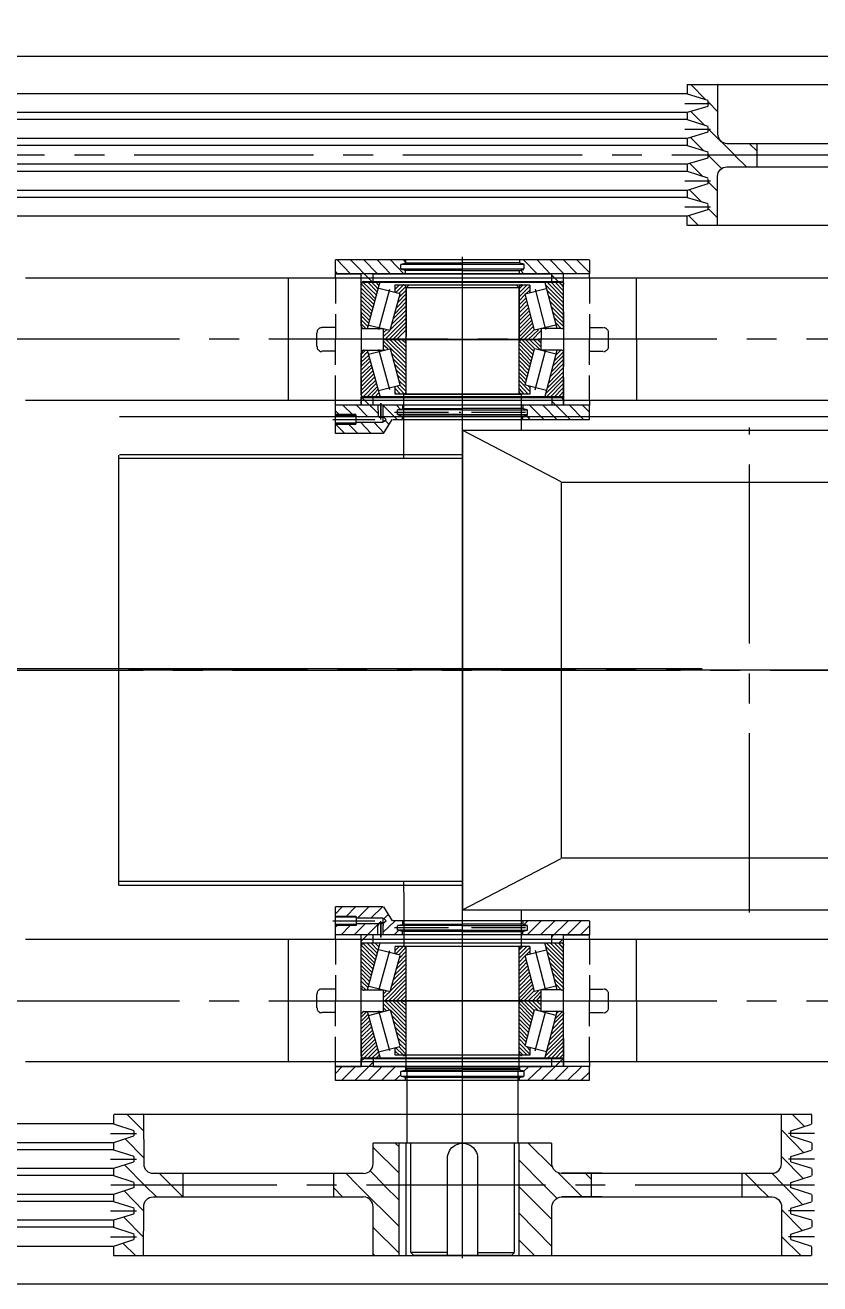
# Model space of a CAD drawing. Header units: millimetres. Extents: x 163705 to 1616509, y 81827 to 302547.
# Drawn here: x 468073 to 468918, y 149607 to 150946 of the extents above; entities that cross this region are included whole.
import ezdxf

# ---------------------------------------------------------------- set-up
doc = ezdxf.new("R2010")
doc.units = ezdxf.units.MM
doc.header["$LTSCALE"] = 10
doc.linetypes.add('CENTER2', pattern=[28.575, 19.05, -3.175, 3.175, -3.175])
for name, color, linetype, lineweight in [('1-中心线', 1, 'CENTER2', 0), ('1-标注', 3, 'Continuous', 0), ('1-设备轮廓', 2, 'Continuous', 18)]:
    doc.layers.add(name, color=color, linetype=linetype, lineweight=lineweight)
doc.styles.get("Standard").update_dxf_attribs({"font": 'arial.ttf'})
doc.dimstyles.new('AM_GB50$0', dxfattribs={"dimscale": 50, "dimtxt": 3.5, "dimasz": 3.5, "dimexe": 1, "dimexo": 1, "dimgap": 1.5, "dimtad": 1, "dimdsep": 46, "dimtxsty": 'Standard', "dimcen": 0, "dimclrd": 256, "dimclre": 256, "dimclrt": 2, "dimadec": 0, "dimazin": 2, "dimtp": 0.1, "dimtm": 0.1, "dimtfac": 0.71, "dimtdec": 3, "dimtmove": 0, "dimatfit": 3, "dimfxl": 0, "dimlwd": -1, "dimlwe": -1, "dimarcsym": 0})

# ---------------------------------------------------------------- blocks, each defined once
blk = doc.blocks.new('*D935')
at = {"layer": '1-标注', "linetype": 'ByBlock', "transparency": 16777216}
for p, q in [((467280.3, 150303.4), (467280.3, 153309.2)), ((471036.9, 153009.6), (471036.9, 153309.2)), ((467455.3, 153259.2), (470861.9, 153259.2))]:
    blk.add_line(p, q, dxfattribs=at)
at = {"layer": '1-标注', "transparency": 16777216}
for points in [[(467455.3, 153288.4), (467455.3, 153230), (467280.3, 153259.2)], [(470861.9, 153288.4), (470861.9, 153230), (471036.9, 153259.2)]]:
    blk.add_solid(points, dxfattribs=at)
at = {"layer": 'Defpoints', "color": 0, "transparency": 16777216}
for p in [(471036.9, 153259.2), (471036.9, 152959.6), (467280.3, 150253.4)]:
    blk.add_point(p, dxfattribs=at)
at = {"layer": '1-标注', "color": 2, "transparency": 16777216, "insert": (469158.6, 153423.6), "char_height": 175, "attachment_point": 5}
blk.add_mtext('3756.64', dxfattribs=at)
blk = doc.blocks.new('*D936')
at = {"layer": '1-标注', "linetype": 'ByBlock', "transparency": 16777216}
for p, q in [((468800.9, 152959.6), (466183.7, 152959.6)), ((466233.7, 152784.6), (466233.7, 150436.1)), ((468793.1, 150261.1), (466183.7, 150261.1))]:
    blk.add_line(p, q, dxfattribs=at)
at = {"layer": '1-标注', "transparency": 16777216}
for points in [[(466204.6, 152784.6), (466262.9, 152784.6), (466233.7, 152959.6)], [(466204.6, 150436.1), (466262.9, 150436.1), (466233.7, 150261.1)]]:
    blk.add_solid(points, dxfattribs=at)
at = {"layer": 'Defpoints', "color": 0, "transparency": 16777216}
for p in [(468850.9, 152959.6), (466233.7, 150261.1), (468843.1, 150261.1)]:
    blk.add_point(p, dxfattribs=at)
at = {"layer": '1-标注', "color": 2, "transparency": 16777216, "insert": (466069.3, 151610.4), "char_height": 175, "attachment_point": 5, "rotation": 90}
blk.add_mtext('2698.53', dxfattribs=at)
blk = doc.blocks.new('2PG64对辊机-俯视图')
blk.add_line((1413.4, 1278.3), (1413.4, 213.5))
for points in [[(3190.5, 1128), (3190.5, 1305.6), (992.6, 1305.6)], [(1042.2, 1275.6), (1042.2, 1266.2)], [(1784.6, 1266.2), (1784.6, 1275.6), (1042.6, 1275.6)], [(1053.9, 1275.6), (1073.9, 1255.6)], [(1336.9, 1275.6), (1353, 1259.5)], [(1353.2, 1275.6), (1353.2, 1156.1)], [(1358.3, 1272.5), (1358.3, 1156.1)], [(1361.4, 1275.6), (1358.6, 1272.7)], [(1397.4, 1272.5), (1358.7, 1272.5)], [(1361.8, 1275.6), (1465.3, 1275.6), (1468.1, 1272.7)], [(1429.8, 1272.5), (1468.4, 1272.5), (1468.4, 1156.1)], [(1473.5, 1275.6), (1473.5, 1156.1)], [(1480.9, 1275.6), (1480.9, 1156.1)], [(1480.9, 1273.2), (1508.3, 1245.8)], [(1506.6, 1275.6), (1508.3, 1273.9)], [(1761.1, 1275.6), (1774.1, 1262.6)], [(1042.2, 1265.8), (1064, 1258.8)], [(1064.4, 1258.4), (1064.4, 1253.3)], [(1318.5, 1265.8), (1353, 1231)], [(1762.7, 1258.4), (1762.7, 1253.3)], [(1763.1, 1258.8), (1784.6, 1265.8), (2801, 1265.8)], [(1042, 1238.3), (1042, 1245.3)], [(1064.4, 1252.9), (1042.5, 1245.9)], [(1052.3, 1249), (1073.9, 1227.1)], [(1752.6, 1256.1), (1773.7, 1234.9)], [(1762.7, 1252.9), (1784.2, 1245.9)], [(1784.4, 1238.3), (1784.4, 1245.3)], [(1784.6, 1245.5), (2801, 1245.5)], [(1042.2, 1238.1), (1064, 1231.5)], [(1318.5, 1237.3), (1353, 1202.9)], [(1480.9, 1244.7), (1524.7, 1200.9)], [(1763.1, 1231.5), (1784.6, 1238.1), (2801, 1238.1)], [(1064.4, 1225.2), (1042.5, 1218.6)], [(1051.9, 1221.3), (1071.9, 1200.9)], [(1064.4, 1231.1), (1064.4, 1225.6)], [(1752.6, 1228), (1773, 1207.2)], [(1762.7, 1231.1), (1762.7, 1225.6)], [(1762.7, 1225.2), (1784.2, 1218.6)], [(1784.6, 1218.2), (2801, 1218.2)], [(1042, 1211), (1042, 1218)], [(1042.2, 1210.8), (1064, 1203.7)], [(1088.2, 1213.1), (1100.4, 1200.9)], [(1116.3, 1213.1), (1116.3, 1188.5)], [(1276.4, 1213.1), (1276.4, 1188.5)], [(1286.1, 1213.1), (1298.3, 1200.9)], [(1313.4, 1214.3), (1326.8, 1200.9)], [(1480.9, 1216.6), (1496.6, 1200.9)], [(1541, 1213.1), (1550.1, 1203.6)], [(1550.4, 1213.1), (1550.4, 1188.5)], [(1710.4, 1213.1), (1710.4, 1188.5)], [(1710.8, 1213.1), (1723, 1200.9)], [(1738.9, 1213.1), (1751.1, 1200.9)], [(1763.1, 1203.7), (1784.6, 1210.8), (2801, 1210.8)], [(1784.4, 1211), (1784.4, 1218)], [(1064.4, 1197.9), (1042.5, 1190.9)], [(1051.1, 1193.6), (1073.9, 1170.5)], [(1064.4, 1203.4), (1064.4, 1198.3)], [(1072.2, 1200.6), (1084.4, 1188.4)], [(1100.7, 1200.6), (1112.9, 1188.4)], [(1276.4, 1194.8), (1282.7, 1188.4)], [(1298.6, 1200.6), (1311.6, 1187.6)], [(1327.1, 1200.6), (1353, 1174.4)], [(1496.9, 1200.6), (1511.4, 1185.7)], [(1525, 1200.6), (1537.2, 1188.4)], [(1723.3, 1200.6), (1735.5, 1188.4)], [(1751.4, 1200.6), (1772.6, 1179.4)], [(1762.7, 1203.4), (1762.7, 1198.3)], [(1762.7, 1197.9), (1784.2, 1190.9)], [(1042, 1183.3), (1042, 1190.3)], [(1042.2, 1183.1), (1064, 1176.4)], [(1317.7, 1181.5), (1343.6, 1156)], [(1480.9, 1188.1), (1508.3, 1160.7)], [(1763.1, 1176.4), (1784.6, 1183.1), (2801, 1183.1)], [(1784.4, 1183.3), (1784.4, 1190.3)], [(1784.6, 1190.5), (2801, 1190.5)], [(1064.4, 1170.2), (1042.5, 1163.5)], [(1050.8, 1165.9), (1073.9, 1142.4)], [(1064.4, 1176), (1064.4, 1170.6)], [(1752.6, 1171.4), (1771.8, 1151.7)], [(1762.7, 1176), (1762.7, 1170.6)], [(1762.7, 1170.2), (1784.2, 1163.5)], [(1042, 1155.9), (1042, 1163)], [(1042.2, 1155.7), (1064, 1148.7)], [(1508.6, 1155.7), (1318.9, 1155.7)], [(1471.9, 1155.7), (1354.4, 1155.7), (1354.4, 1076.9)], [(1472.3, 1155.7), (1472.3, 1076.9)], [(1480.9, 1160), (1484.9, 1156)], [(1763.1, 1148.7), (1784.6, 1155.7), (2801, 1155.7)], [(1784.4, 1155.9), (1784.4, 1163)], [(1784.6, 1163.2), (2801, 1163.2)], [(1064.4, 1142.9), (1042.5, 1135.8)], [(1050, 1138.2), (1062.2, 1126)], [(1064.4, 1148.3), (1064.4, 1143.3)], [(1752.6, 1142.9), (1769.5, 1126)], [(1762.7, 1148.3), (1762.7, 1143.3)], [(1762.7, 1142.9), (1784.2, 1135.8)], [(1042.2, 1135.5), (1042.2, 1126.1)], [(1042.2, 1125.7), (1784.2, 1125.7)], [(1784.6, 1126.1), (1784.6, 1135.5), (2801, 1135.5)], [(1278.3, 1089.4), (1278.3, 1075)], [(1287.7, 1089.4), (1278.6, 1080.7)], [(1278.7, 1089.4), (1548.4, 1089.4), (1548.4, 1075)], [(1301.7, 1089.4), (1286.8, 1074.8)], [(1315.8, 1089.4), (1301.2, 1074.8)], [(1329.8, 1089.4), (1306.3, 1065.9)], [(1344.3, 1089.4), (1329.3, 1074.8)], [(1347.8, 1084.7), (1347.8, 1080)], [(1413, 1086.3), (1352.9, 1086.3), (1348.2, 1085.1)], [(1478.5, 1084.7), (1413.4, 1084.7), (1348.2, 1084.7)], [(1352.9, 1089.4), (1352.9, 1086.7)], [(1413.8, 1086.3), (1473.9, 1086.3), (1478.6, 1085.1)], [(1473.9, 1089.4), (1473.9, 1086.7)], [(1478.9, 1084.7), (1478.9, 1080)], [(1485.6, 1089.4), (1479.2, 1083.4)], [(1499.6, 1089.4), (1485.1, 1074.8)], [(1513.7, 1089.4), (1499.1, 1074.8)], [(1528.1, 1089.4), (1508.9, 1070.2)], [(1542.2, 1089.4), (1527.6, 1074.8)], [(1278.3, 1069.9), (1278.3, 1074.6), (1548, 1074.6), (1521.1, 1074.6), (1521.1, 1066)], [(1278.3, 1074.6), (1305.6, 1074.6)], [(1306, 1074.6), (1306, 1066)], [(1306, 1044.9), (1306, 1074.2)], [(1318.5, 1074.6), (1318.5, 1066)], [(1508.6, 1066), (1508.6, 1074.6), (1318.9, 1074.6)], [(1348.2, 1079.6), (1343.4, 1074.8)], [(1347.8, 1079.6), (1352.5, 1078.4)], [(1478.5, 1079.6), (1413.4, 1079.6), (1348.2, 1079.6)], [(1352.9, 1075), (1352.9, 1078.1), (1413, 1078.1)], [(1353.2, 1076.5), (1353.2, 946.9)], [(1353.6, 1076.5), (1473.5, 1076.5), (1473.5, 946.9)], [(1473.9, 1075), (1473.9, 1078.1), (1413.8, 1078.1)], [(1473.9, 1078.1), (1473.9, 1078.1)], [(1478.9, 1079.6), (1474.2, 1078.4)], [(1521.1, 1044.9), (1521.1, 1074.2)], [(1548.4, 1082), (1541.7, 1074.8)], [(1548.4, 1074.6), (1548.4, 1069.9)], [(73, 236.5), (73, 1069.5), (1878.2, 1069.5)], [(1228.4, 1005.1), (1228.4, 1069.5), (1598, 1069.5)], [(1278.3, 1069.5), (1278.3, 1043)], [(1308.2, 1066.2), (1307.8, 1066.2), (1307.4, 1066.2), (1307, 1065.8), (1306.6, 1065.8), (1306.6, 1065.4), (1306.2, 1065.4), (1306.2, 1065), (1305.8, 1064.6), (1305.8, 1064.2), (1305.8, 1063.8)], [(1306, 1065.6), (1520.7, 1065.6)], [(1306, 1063.6), (1306, 1019.1)], [(1323.6, 1066), (1306.3, 1048.7)], [(1319.3, 1066), (1306.3, 1053)], [(1315, 1066), (1306.3, 1057.3)], [(1310.7, 1066), (1306.3, 1061.6)], [(1325.5, 1063.6), (1306.3, 1044.8)], [(1324, 1058.2), (1306.3, 1040.5)], [(1518.4, 1066), (1308.8, 1066)], [(1325.9, 1066), (1312.8, 1016.1)], [(1324, 1059), (1346.6, 1053.1)], [(1336.1, 1057.8), (1324.9, 1015.3)], [(1341.5, 1062.5), (1341.5, 1054.7)], [(1341.5, 1061.7), (1353, 1049.9)], [(1341.9, 1062.5), (1485.2, 1062.5), (1485.2, 1054.7)], [(1344.7, 1062.5), (1353, 1054.2)], [(1349, 1062.5), (1353, 1058.4)], [(1353.1, 1059.9), (1353.1, 1060.3), (1353.1, 1060.7), (1353.1, 1061.1), (1352.7, 1061.1), (1352.7, 1061.5), (1352.3, 1061.9), (1351.9, 1062.3), (1351.5, 1062.7), (1351.1, 1062.7), (1350.7, 1062.7), (1350.3, 1062.7)], [(1353.2, 1059.7), (1353.2, 1007.8)], [(1476.4, 1062.7), (1476, 1062.7), (1475.6, 1062.7), (1475.2, 1062.7), (1474.8, 1062.3), (1474.4, 1062.3), (1474.1, 1061.9), (1474.1, 1061.5), (1473.7, 1061.1), (1473.3, 1060.7), (1473.3, 1060.3), (1473.3, 1059.9)], [(1473.5, 1059.7), (1473.5, 1007.8)], [(1473.9, 1060.9), (1481, 1053.4)], [(1476.2, 1062.5), (1484.5, 1054.6)], [(1502.7, 1059), (1480.1, 1053.1)], [(1480.5, 1062.5), (1484.9, 1058.1)], [(1484.8, 1062.5), (1484.9, 1062.3)], [(1490.6, 1057.8), (1502.3, 1015.3)], [(1500.8, 1066), (1514.4, 1016.1)], [(1501.6, 1066), (1501.5, 1065.9)], [(1505.9, 1066), (1502.2, 1062.3)], [(1510.2, 1066), (1503, 1059.2)], [(1514.5, 1066), (1504.2, 1055.7)], [(1518.7, 1066), (1505, 1052.2)], [(1521.1, 1064), (1505.8, 1049.1)], [(1521.1, 1060.1), (1506.5, 1045.6)], [(1520.9, 1063.8), (1520.9, 1064.2), (1520.9, 1064.6), (1520.5, 1064.6), (1520.5, 1065), (1520.1, 1065.4), (1519.7, 1065.8), (1519.3, 1066.2), (1518.9, 1066.2), (1518.6, 1066.2), (1518.2, 1066.2)], [(1521.1, 1068.3), (1518.3, 1065.9)], [(1521.1, 1063.6), (1521.1, 1019.1)], [(1548.4, 1069.5), (1548.4, 1043)], [(1598.4, 1069.5), (1598.4, 1005.1)], [(1322.4, 1052.3), (1306.3, 1036.2)], [(1320.9, 1046.5), (1306.3, 1031.9)], [(1347, 1052.7), (1337, 1014.2)], [(1341.5, 1057.4), (1345.6, 1053.4)], [(1345.1, 1045.3), (1353, 1037.4)], [(1345.8, 1048.8), (1353, 1041.7)], [(1347, 1051.9), (1353, 1045.6)], [(1473.5, 1057), (1480.2, 1050.3)], [(1473.5, 1052.7), (1481.8, 1044.4)], [(1473.5, 1048.4), (1483.3, 1038.5)], [(1473.5, 1044.1), (1484.9, 1032.7)], [(1479.7, 1052.7), (1490.2, 1014.2)], [(1521.1, 1055.8), (1507.7, 1042.4)], [(1521.1, 1051.5), (1508.5, 1038.9)], [(1521.1, 1047.2), (1509.3, 1035.8)], [(1278.3, 1031.6), (1278.3, 1005.1)], [(1306, 1033.6), (1306, 1004.7), (1306, 975.4)], [(1319.3, 1040.6), (1306.3, 1027.6)], [(1317.7, 1034.8), (1306.3, 1023.3)], [(1341.5, 1032), (1353, 1020.2)], [(1342.3, 1035.1), (1353, 1024.5)], [(1343.1, 1038.7), (1353, 1028.8)], [(1344.3, 1042.2), (1353, 1033.1)], [(1473.5, 1039.8), (1486.5, 1026.8)], [(1473.5, 1035.9), (1488, 1021)], [(1473.5, 1031.6), (1489.6, 1015.1)], [(1521.1, 1043), (1510.4, 1032.3)], [(1521.1, 1038.7), (1511.2, 1028.8)], [(1521.1, 1034.4), (1512, 1025.7)], [(1521.1, 1033.6), (1521.1, 1004.7), (1521.1, 975.4)], [(1548.4, 1031.6), (1548.4, 1005.1)], [(1263.3, 1017.4), (1262.5, 1017.4), (1261.7, 1017), (1261.3, 1017), (1260.6, 1016.6), (1260.2, 1016.2), (1259.8, 1015.8), (1259.4, 1015.4), (1259, 1014.6), (1258.6, 1014.3), (1258.2, 1013.5), (1258.2, 1013.1), (1258.2, 1012.3)], [(1305.8, 1018.9), (1305.8, 1018.6), (1305.8, 1018.2), (1305.8, 1017.8), (1306.2, 1017.4), (1306.6, 1017), (1306.6, 1016.6), (1307, 1016.6), (1307.4, 1016.6), (1307.4, 1016.2), (1307.8, 1016.2), (1308.2, 1016.2)], [(1316.2, 1028.9), (1306.3, 1019)], [(1314.6, 1023.4), (1307.9, 1016.7)], [(1313.1, 1017.6), (1311.8, 1016.3)], [(1313.8, 1020.3), (1336.5, 1014.4)], [(1338, 1018.7), (1351.4, 1005)], [(1338.8, 1021.9), (1353, 1007.7)], [(1339.6, 1025.4), (1353, 1011.6)], [(1340.4, 1028.5), (1353, 1015.9)], [(1473.5, 1027.3), (1495.8, 1005)], [(1473.5, 1023), (1491.5, 1005)], [(1473.5, 1018.7), (1487.3, 1005)], [(1513.3, 1020.3), (1490.6, 1014.4)], [(1521.1, 1030.1), (1513.2, 1022.2)], [(1521.1, 1026.2), (1513.9, 1019)], [(1521.1, 1021.9), (1515.5, 1016.3)], [(1518.2, 1016.2), (1518.6, 1016.2), (1518.9, 1016.2), (1519.3, 1016.6), (1519.7, 1016.6), (1520.1, 1017), (1520.1, 1017.4), (1520.5, 1017.4), (1520.5, 1017.8), (1520.9, 1018.2), (1520.9, 1018.6), (1520.9, 1018.9)], [(1568.1, 1012.3), (1568.1, 1013.1), (1568.1, 1013.5), (1568.1, 1014.3), (1567.7, 1014.6), (1567.3, 1015.4), (1567, 1015.8), (1566.2, 1016.2), (1565.8, 1016.6), (1565.4, 1017), (1564.6, 1017), (1563.8, 1017.4), (1563.4, 1017.4)], [(1228.4, 1004.7), (1228.4, 939.9)], [(1258.4, 1012.1), (1258.4, 997.3)], [(1278.3, 1017.2), (1263.9, 1017.2)], [(1278.3, 977.4), (1278.3, 1004.3)], [(1308.4, 1016), (1329.4, 1016)], [(1329.8, 1016), (1329.8, 1005.1)], [(1329.8, 1014.1), (1338.9, 1005)], [(1329.8, 1009.8), (1334.6, 1005)], [(1329.8, 1004.7), (1496.9, 1004.7), (1329.8, 1004.7), (1329.8, 993.4)], [(1339.2, 1004.7), (1330.1, 995.2)], [(1334.9, 1004.7), (1330.1, 999.5)], [(1332.6, 1015.2), (1343.2, 1005)], [(1343.5, 1004.7), (1332.8, 994)], [(1336.9, 1015.2), (1347.5, 1005)], [(1347.8, 1004.7), (1337.1, 994)], [(1351.7, 1004.3), (1338.3, 990.9)], [(1353.1, 1001.8), (1353.1, 1002.2), (1353.1, 1002.6), (1353.1, 1002.9), (1352.7, 1003.3), (1352.7, 1003.7), (1352.3, 1003.7), (1351.9, 1004.1), (1351.9, 1004.5), (1351.5, 1004.5), (1351.1, 1004.5), (1350.7, 1004.9), (1350.3, 1004.9), (1350.7, 1004.9), (1351.1, 1004.9), (1351.5, 1004.9), (1351.9, 1005.3), (1352.3, 1005.7), (1352.7, 1006.1), (1353.1, 1006.5), (1353.1, 1006.8), (1353.1, 1007.2), (1353.1, 1007.6)], [(1473.3, 1007.6), (1473.3, 1007.2), (1473.3, 1006.8), (1473.7, 1006.5), (1473.7, 1006.1), (1474.1, 1006.1), (1474.1, 1005.7), (1474.4, 1005.3), (1474.8, 1005.3), (1475.2, 1004.9), (1475.6, 1004.9), (1476, 1004.9), (1476.4, 1004.9), (1476, 1004.9), (1475.6, 1004.5), (1475.2, 1004.5), (1474.8, 1004.5), (1474.4, 1004.1), (1474.1, 1003.7), (1473.7, 1003.3), (1473.7, 1002.9), (1473.3, 1002.6), (1473.3, 1002.2), (1473.3, 1001.8)], [(1473.5, 1014.5), (1483.3, 1005)], [(1473.5, 1010.2), (1479, 1005)], [(1496.1, 1004.7), (1473.7, 981.9)], [(1491.8, 1004.7), (1473.7, 986.2)], [(1487.5, 1004.7), (1473.7, 990.5)], [(1478.2, 1004.7), (1479.3, 1004.7), (1473.8, 999.1)], [(1483.6, 1004.7), (1473.8, 994.8)], [(1490.6, 1014.5), (1497, 1008.1)], [(1494.2, 1015.2), (1497, 1012.4)], [(1497.3, 1016), (1497.3, 1005.1)], [(1497.3, 1004.7), (1497.3, 993.4)], [(1518.4, 1016), (1497.7, 1016)], [(1548.4, 1017.2), (1563.2, 1017.2)], [(1548.4, 977.4), (1548.4, 1004.3)], [(1568.3, 1012.1), (1568.3, 997.3)], [(1598.4, 1004.7), (1598.4, 939.9)], [(1258.2, 997.1), (1258.2, 996.7), (1258.2, 995.9), (1258.6, 995.5), (1259, 994.7), (1259.4, 994.4), (1259.8, 993.6), (1260.2, 993.2), (1260.6, 992.8), (1261.3, 992.8), (1261.7, 992.4), (1262.5, 992.4), (1263.3, 992.4)], [(1278.3, 992.2), (1263.9, 992.2)], [(1308.2, 993.2), (1307.8, 993.2), (1307.4, 993.2), (1307, 992.8), (1306.6, 992.8), (1306.6, 992.4), (1306.2, 992.4), (1306.2, 992), (1305.8, 991.6), (1305.8, 991.2), (1305.8, 990.8)], [(1306, 991), (1315.5, 981.6)], [(1306, 990.6), (1306, 945.8)], [(1308.4, 993), (1329.4, 993)], [(1308.4, 993), (1313.9, 987.4)], [(1312.7, 993), (1325.8, 943.1)], [(1312.7, 993), (1312.8, 992.9)], [(1314.2, 989.1), (1336.9, 994.9), (1346.9, 956.4)], [(1324.8, 993.8), (1336, 951.3)], [(1353.2, 1002), (1339.1, 987.4)], [(1353.2, 997.7), (1339.9, 984.3)], [(1353.2, 993.4), (1340.6, 980.8)], [(1353.2, 1001.6), (1353.2, 950.1)], [(1473.5, 1001.6), (1473.5, 950.1)], [(1489.9, 994.2), (1473.8, 978)], [(1512.9, 989.1), (1490.3, 994.9), (1479.8, 956.4)], [(1502.4, 993.8), (1490.8, 951.3)], [(1497.3, 1001.2), (1490.9, 995.2)], [(1497.3, 997.3), (1494.4, 994)], [(1518.4, 993), (1497.7, 993)], [(1514.5, 993), (1500.9, 943.1)], [(1513.7, 991), (1520.8, 984.3)], [(1516.4, 993), (1520.8, 988.6)], [(1520.9, 990.8), (1520.9, 991.2), (1520.5, 991.6), (1520.5, 992), (1520.1, 992.4), (1519.7, 992.8), (1519.3, 993.2), (1518.9, 993.2), (1518.6, 993.2), (1518.2, 993.2)], [(1521.1, 990.6), (1521.1, 945.8)], [(1548.4, 992.2), (1563.2, 992.2)], [(1563.4, 992.4), (1563.8, 992.4), (1564.6, 992.4), (1565.4, 992.8), (1565.8, 992.8), (1566.2, 993.2), (1567, 993.6), (1567.3, 994.4), (1567.7, 994.7), (1568.1, 995.5), (1568.1, 995.9), (1568.1, 996.7), (1568.1, 997.1)], [(1306, 986.7), (1317.1, 975.7)], [(1306, 982.8), (1318.6, 969.8)], [(1306, 978.5), (1320.2, 964.4)], [(1353.2, 989.1), (1341.8, 977.3)], [(1353.2, 984.8), (1342.6, 974.1)], [(1353.2, 980.5), (1343.4, 970.6)], [(1488.3, 988.3), (1473.8, 973.7)], [(1486.7, 982.4), (1473.8, 969.5)], [(1510.2, 977.8), (1520.8, 967.5)], [(1510.9, 981.3), (1520.8, 971.4)], [(1512.1, 984.4), (1520.8, 975.7)], [(1512.9, 987.9), (1520.8, 980)], [(1278.3, 939.5), (1278.3, 966.1)], [(1306, 974.3), (1321.8, 958.5)], [(1306, 970), (1323.3, 952.7)], [(1306, 965.7), (1324.9, 946.8)], [(1306, 964.1), (1306, 934.8)], [(1353.2, 976.2), (1344.5, 967.5)], [(1353.2, 972.3), (1345.3, 964)], [(1353.2, 968), (1346.1, 960.9)], [(1482.1, 965.3), (1473.7, 956.6)], [(1485.2, 976.6), (1473.8, 965.2)], [(1483.6, 970.7), (1473.8, 960.9)], [(1506.6, 964.5), (1520.8, 950.3)], [(1507.4, 967.6), (1520.8, 954.6)], [(1508.6, 971.1), (1520.8, 958.9)], [(1509.4, 974.6), (1520.8, 963.2)], [(1521.1, 964.1), (1521.1, 934.8)], [(1548.4, 939.5), (1548.4, 966.1)], [(1306, 961.4), (1324.1, 943.3)], [(1306, 957.1), (1319.8, 943.3)], [(1306, 952.8), (1315.5, 943.3)], [(1347, 956.3), (1324.4, 950.4)], [(1341.5, 954.7), (1341.5, 946.9)], [(1353.2, 959.4), (1341.8, 948)], [(1345.8, 955.9), (1341.8, 951.9)], [(1353.2, 955.1), (1344.9, 946.8)], [(1353.2, 963.7), (1347.3, 957.3)], [(1353.2, 950.8), (1349.2, 946.8)], [(1480.5, 959.4), (1473.7, 952.3)], [(1481.3, 955.9), (1474.1, 948.4)], [(1484.8, 955.1), (1476.5, 946.8)], [(1479.7, 956.3), (1502.4, 950.4)], [(1485.2, 951.2), (1480.8, 946.8)], [(1485.2, 954.7), (1485.2, 946.9)], [(1503.1, 951.2), (1510.7, 943.3)], [(1503.9, 954.3), (1515, 943.3)], [(1504.7, 957.9), (1519.3, 943.3)], [(1505.9, 961), (1520.8, 946)], [(73, 939.5), (1878.2, 939.5)], [(1228.4, 939.5), (1598, 939.5)], [(1278.3, 939.5), (1278.3, 934.8)], [(1305.8, 945.6), (1305.8, 945.2), (1305.8, 944.8), (1306.2, 944.4), (1306.6, 944), (1306.6, 943.6), (1307, 943.6), (1307.4, 943.6), (1307.4, 943.2), (1307.8, 943.2), (1308.2, 943.2)], [(1306, 948.9), (1311.2, 943.3)], [(1306, 943.4), (1306, 934.8)], [(1311.1, 943.4), (1306.3, 938.6)], [(1306.4, 943.4), (1521.1, 943.4), (1521.1, 934.8)], [(1518.4, 943), (1308.8, 943)], [(1318.5, 943.4), (1318.5, 934.8)], [(1485.2, 946.5), (1341.9, 946.5)], [(1350.3, 946.7), (1350.7, 946.7), (1351.1, 946.7), (1351.5, 947.1), (1351.9, 947.1), (1351.9, 947.5), (1352.3, 947.5), (1352.7, 947.9), (1352.7, 948.3), (1353.1, 948.7), (1353.1, 949.1), (1353.1, 949.5), (1353.1, 949.9)], [(1350.9, 946.5), (1350.9, 908.3)], [(1475.8, 889.6), (1475.8, 946.5), (1351.3, 946.5)], [(1473.3, 949.9), (1473.3, 949.5), (1473.3, 949.1), (1473.7, 948.7), (1473.7, 948.3), (1474.1, 947.9), (1474.1, 947.5), (1474.4, 947.5), (1474.8, 947.1), (1475.2, 947.1), (1475.6, 946.7), (1476, 946.7), (1476.4, 946.7)], [(1485.2, 946.9), (1485.1, 946.8)], [(1500.4, 921.6), (1500.4, 937.2), (1500.4, 920)], [(1501.2, 944.2), (1502.4, 943.3)], [(1502, 947.7), (1506.4, 943.3)], [(1521.1, 941.1), (1503.8, 923.8)], [(1508.6, 943.4), (1508.6, 934.8)], [(1509.4, 943.4), (1508.9, 942.9)], [(1518.2, 943.2), (1518.6, 943.2), (1518.9, 943.2), (1519.3, 943.6), (1519.7, 943.6), (1520.1, 944), (1520.1, 944.4), (1520.5, 944.4), (1520.5, 944.8), (1520.9, 945.2), (1520.9, 945.6)], [(1548.4, 939.5), (1548.4, 934.8)], [(1278.3, 920), (1278.3, 934.4), (1548, 934.4)], [(1288.1, 934.4), (1278.6, 925)], [(1306, 934.4), (1278.7, 934.4)], [(1302.1, 934.4), (1287.6, 919.9)], [(1318.5, 936.8), (1301.6, 919.9)], [(1330.6, 934.4), (1315.7, 919.9)], [(1318.5, 934.4), (1508.2, 934.4)], [(1344.7, 934.4), (1330.1, 919.9)], [(1413, 929.4), (1344.3, 929.4), (1344.3, 925.1)], [(1413, 924.7), (1344.3, 924.7), (1349, 923.5)], [(1413, 930.9), (1349.3, 930.9), (1344.6, 929.7)], [(1346.6, 927), (1404, 927)], [(1349.3, 934.4), (1349.3, 931.3)], [(1413.8, 930.9), (1477.4, 930.9), (1482.1, 929.7)], [(1413.8, 929.4), (1482.5, 929.4), (1482.5, 925.1)], [(1413.8, 924.7), (1482.5, 924.7), (1477.7, 923.5)], [(1428.2, 927), (1485.6, 927)], [(1477.4, 934.4), (1477.4, 931.3)], [(1486, 934.4), (1481.6, 930)], [(1497.7, 931.7), (1485.5, 919.9)], [(1497.5, 924.5), (1497.5, 923.7), (1497.9, 922.9), (1498.3, 922.5), (1498.6, 921.8), (1499.4, 921.8), (1500.2, 921.4), (1501, 921.8), (1501.8, 921.8), (1502.6, 922.5), (1502.9, 922.9), (1503.3, 923.7), (1503.3, 924.5)], [(1497.7, 934.4), (1497.7, 924.7)], [(1503.5, 934.4), (1503.5, 924.7)], [(1528.5, 934.4), (1516.7, 922.6)], [(1521.5, 934.4), (1548.4, 934.4), (1548.4, 920)], [(1526.6, 914.9), (1526.6, 924.7), (1548, 924.7)], [(1542.6, 934.4), (1533.1, 925)], [(1548.4, 926.2), (1547.1, 925)], [(1278.3, 919.6), (1487.5, 919.6)], [(1347.8, 923.5), (1344.2, 919.9)], [(1349.3, 920), (1349.3, 923.1), (1413, 923.1)], [(1477.4, 920), (1477.4, 923.1), (1413.8, 923.1)], [(1487.9, 919.6), (1497.1, 904.6)], [(1496.9, 917.3), (1492.5, 912.9)], [(1494.6, 919.6), (1497.4, 916.8)], [(1494.8, 919.9), (1497.7, 922.3), (1497.7, 916.9)], [(1526.6, 922.3), (1498.1, 922.3)], [(1526.6, 916.5), (1498.1, 916.5)], [(1510.6, 916.5), (1498.7, 904.7)], [(1551.5, 919.6), (1506.6, 919.6)], [(1524.6, 916.5), (1513.2, 904.7)], [(1526.6, 923.5), (1548, 923.5)], [(1526.6, 915.7), (1548, 915.7)], [(1548.4, 914.5), (1526.9, 914.5)], [(1536.7, 914.5), (1527.2, 904.7)], [(1548.4, 912.2), (1541.3, 904.7)], [(1548.4, 919.6), (1548.4, 904.8)], [(803.1, 908.1), (1412.8, 908.1)], [(1413.4, 907.9), (1308.7, 853.2)], [(1413.2, 908.1), (1413.2, 398.3)], [(1548.4, 904.4), (1497.7, 904.4)], [(1475.8, 889.2), (1475.8, 878.2)], [(1413.4, 882.1), (1778.3, 882.1)], [(1413.4, 877.8), (1778.3, 877.8)], [(1778.7, 882.1), (1778.7, 424.3)], [(908.1, 853.1), (1307.8, 853.1)], [(1308.2, 853.1), (1308.2, 453.4)], [(1308.2, 453), (908.5, 453)], [(1308.4, 452.8), (1413, 398.1)], [(1413.4, 427.8), (1778.3, 427.8)], [(1413.4, 423.9), (1778.3, 423.9)], [(1475.8, 427.8), (1475.8, 409.1)], [(1475.8, 408.7), (1475.8, 359.9)], [(1413.2, 397.9), (803.5, 397.9)], [(1350.9, 397.7), (1350.9, 359.9)], [(1497.3, 401.3), (1488.1, 386.6)], [(1491.4, 391.9), (1495.4, 387.9)], [(1494.8, 386.7), (1497.7, 389.2), (1497.7, 383.7)], [(1496.9, 400.9), (1507.9, 389.4)], [(1497.7, 401.3), (1548.4, 401.3), (1548.4, 386.8)], [(1526.6, 389.2), (1498.1, 389.2)], [(1510.6, 401.3), (1522, 389.4)], [(1524.6, 401.3), (1534.5, 391.8)], [(1526.6, 391.5), (1526.6, 381.7)], [(1526.6, 390.3), (1548, 390.3)], [(1548.4, 391.5), (1526.9, 391.5)], [(1538.7, 401.3), (1548.1, 391.8)], [(437.9, 383.7), (1778.3, 383.7)], [(1487.5, 386.4), (1278.3, 386.4), (1278.3, 371.6)], [(1278.3, 378.6), (1285.4, 371.5)], [(1284.9, 386.4), (1299.5, 371.5)], [(1299, 386.4), (1318.2, 367.2)], [(1313.1, 386.4), (1327.6, 371.5)], [(1327.1, 386.4), (1342, 371.5)], [(1341.5, 386.4), (1345.6, 382)], [(1413, 381.3), (1344.3, 381.3), (1344.3, 376.7)], [(1413, 376.3), (1344.3, 376.3), (1349, 375.1)], [(1413, 382.9), (1349.3, 382.9), (1344.6, 381.7)], [(1346.6, 379), (1404, 379)], [(1349.3, 386.4), (1349.3, 383.3)], [(1413.8, 382.9), (1477.4, 382.9), (1482.1, 381.7)], [(1413.8, 381.3), (1482.5, 381.3), (1482.5, 376.7)], [(1413.8, 376.3), (1482.5, 376.3), (1477.7, 375.1)], [(1415.3, 379), (1416.9, 379)], [(1428.2, 379), (1485.6, 379)], [(1477.4, 386.4), (1477.4, 383.3)], [(1479.7, 375.5), (1483.4, 371.5)], [(1482.8, 386.4), (1497.4, 371.9)], [(1494.6, 386.4), (1497.4, 383.6)], [(1526.6, 383.3), (1498.1, 383.3)], [(1500.4, 386.4), (1500.4, 369.2), (1500.4, 384.5)], [(1503.5, 379.8), (1520.8, 362.9)], [(1551.5, 386.4), (1506.6, 386.4)], [(1514.5, 383.3), (1525.9, 371.5)], [(1526.6, 382.5), (1548, 382.5)], [(1526.6, 381.3), (1548, 381.3)], [(1530.5, 381.3), (1540.3, 371.5)], [(1544.5, 381.3), (1548.1, 377.7)], [(1548.4, 386.4), (1548.4, 371.6)], [(73, 366.1), (1878.2, 366.1)], [(1228.4, 301.7), (1228.4, 366.1), (1598, 366.1)], [(1278.3, 366.5), (1278.3, 371.2), (1548, 371.2)], [(1278.3, 366.1), (1278.3, 339.6)], [(1278.7, 371.2), (1306, 371.2), (1306, 362.6)], [(1308.2, 363.2), (1307.8, 362.8), (1307.4, 362.8), (1307, 362.8), (1306.6, 362.4), (1306.2, 362), (1306.2, 361.6), (1305.8, 361.6), (1305.8, 361.2), (1305.8, 360.9), (1305.8, 360.5)], [(1306, 341.9), (1306, 370.8)], [(1306, 365.3), (1308.5, 362.5)], [(1324.8, 363), (1306.3, 344.2)], [(1320.5, 363), (1306.3, 348.4)], [(1316.2, 363), (1306.3, 352.7)], [(1311.9, 363), (1306.3, 357)], [(1307.6, 362.6), (1306.3, 361.3)], [(1521.1, 362.2), (1306.4, 362.2)], [(1518.4, 363), (1308.8, 363)], [(1325.9, 363), (1312.8, 312.7)], [(1318.5, 362.6), (1318.5, 371.2), (1508.2, 371.2)], [(1349.3, 371.6), (1349.3, 374.7), (1413, 374.7)], [(1477.4, 371.6), (1477.4, 374.7), (1413.8, 374.7)], [(1500.8, 363), (1514.4, 312.8)], [(1503.1, 363), (1501.5, 361.3)], [(1507, 363), (1502.6, 358.2)], [(1511.3, 363), (1503.4, 354.7)], [(1515.6, 363), (1504.2, 351.6)], [(1519.5, 362.6), (1505.4, 348.1)], [(1508.6, 371.2), (1508.6, 362.6)], [(1520.9, 360.5), (1520.9, 360.9), (1520.9, 361.2), (1520.5, 361.6), (1520.1, 362), (1520.1, 362.4), (1519.7, 362.4), (1519.7, 362.8), (1519.3, 362.8), (1518.9, 362.8), (1518.6, 362.8), (1518.2, 363.2)], [(1521.1, 371.2), (1521.1, 362.6)], [(1521.1, 341.9), (1521.1, 370.8)], [(1521.5, 371.2), (1548.4, 371.2), (1548.4, 366.5)], [(1548.4, 366.1), (1548.4, 339.6)], [(1598.4, 366.1), (1598.4, 301.7)], [(1306, 360.3), (1306, 315.8)], [(1324.8, 358.7), (1306.3, 340.3)], [(1323.2, 352.9), (1306.3, 336)], [(1324, 355.6), (1346.6, 350.1)], [(1336.1, 354.8), (1324.9, 312)], [(1347, 349.7), (1337, 311.2)], [(1341.5, 359.5), (1341.5, 351.3)], [(1341.5, 357.2), (1353, 345.3)], [(1341.5, 352.9), (1343.6, 350.8)], [(1341.9, 359.5), (1485.2, 359.5), (1485.2, 351.3)], [(1343.5, 359.5), (1353, 349.6)], [(1347.8, 359.5), (1353, 353.9)], [(1353.1, 356.6), (1353.1, 357), (1353.1, 357.3), (1353.1, 357.7), (1352.7, 358.1), (1352.7, 358.5), (1352.3, 358.5), (1351.9, 358.9), (1351.9, 359.3), (1351.5, 359.3), (1351.1, 359.3), (1350.7, 359.3), (1350.3, 359.7)], [(1475.8, 359.5), (1351.3, 359.5)], [(1353.2, 359.5), (1353.2, 246.7), (1353.2, 298.2)], [(1353.2, 356.4), (1353.2, 304.8)], [(1476.4, 359.7), (1476, 359.3), (1475.6, 359.3), (1475.2, 359.3), (1474.8, 359.3), (1474.4, 358.9), (1474.1, 358.5), (1473.7, 358.1), (1473.7, 357.7), (1473.3, 357.3), (1473.3, 357), (1473.3, 356.6)], [(1473.5, 359.5), (1473.5, 246.7), (1473.5, 298.2)], [(1473.5, 356.8), (1480.2, 350)], [(1473.5, 356.4), (1473.5, 304.8)], [(1473.5, 352.5), (1481, 344.9)], [(1473.5, 348.2), (1482.6, 339.5)], [(1475.4, 359.1), (1483.3, 350.8)], [(1479.3, 359.5), (1484.9, 353.5)], [(1479.7, 349.7), (1490.2, 311.2)], [(1502.7, 355.6), (1480.1, 350.1)], [(1483.6, 359.5), (1484.9, 357.8)], [(1490.6, 354.8), (1502.3, 312)], [(1521.1, 359.5), (1506.1, 344.9)], [(1521.1, 355.6), (1506.9, 341.4)], [(1521.1, 351.3), (1507.7, 337.9)], [(1521.1, 360.3), (1521.1, 315.8)], [(1321.6, 347.4), (1306.3, 331.7)], [(1320.5, 341.5), (1306.3, 327.4)], [(1318.9, 335.7), (1306.3, 323.1)], [(1343.9, 337.6), (1353, 328.5)], [(1344.7, 341.1), (1353, 332.8)], [(1345.8, 344.3), (1353, 337.1)], [(1346.6, 347.8), (1353, 341)], [(1473.5, 343.9), (1484.1, 333.6)], [(1473.5, 339.6), (1485.7, 327.8)], [(1473.5, 335.3), (1487.2, 321.9)], [(1521.1, 347), (1508.9, 334.8)], [(1521.1, 342.7), (1509.7, 331.3)], [(1521.1, 338.4), (1510.4, 328.2)], [(1278.3, 328.3), (1278.3, 301.7)], [(1306, 272.1), (1306, 301.3), (1306, 330.6)], [(1317.3, 329.8), (1306.3, 318.8)], [(1315.8, 324), (1306.3, 314.9)], [(1340.4, 324.4), (1353, 311.4)], [(1341.2, 327.9), (1353, 315.7)], [(1341.9, 331), (1353, 320)], [(1343.1, 334.5), (1353, 324.2)], [(1473.5, 331.4), (1488.8, 316)], [(1473.5, 327.1), (1497, 303.6)], [(1473.5, 322.8), (1494.7, 301.6)], [(1521.1, 334.1), (1511.6, 324.6)], [(1521.1, 329.8), (1512.4, 321.1)], [(1521.1, 325.5), (1513.2, 318)], [(1521.1, 321.6), (1514.3, 314.5)], [(1521.1, 272.1), (1521.1, 301.3), (1521.1, 330.6)], [(1548.4, 328.3), (1548.4, 301.7)], [(1263.3, 314), (1262.5, 314), (1261.7, 314), (1261.3, 313.6), (1260.6, 313.2), (1260.2, 312.8), (1259.8, 312.5), (1259.4, 312.1), (1259, 311.7), (1258.6, 310.9), (1258.2, 310.1), (1258.2, 309.7), (1258.2, 308.9)], [(1258.4, 308.7), (1258.4, 294.3)], [(1278.3, 313.8), (1263.9, 313.8)], [(1305.8, 315.6), (1305.8, 315.2), (1305.8, 314.8), (1305.8, 314.4), (1306.2, 314.4), (1306.2, 314), (1306.6, 313.6), (1307, 313.2), (1307.4, 313.2), (1307.8, 312.8), (1308.2, 312.8)], [(1308.4, 312.6), (1329.4, 312.6)], [(1314.2, 318.1), (1309, 312.9)], [(1313.8, 316.9), (1336.5, 311.5)], [(1329.8, 312.6), (1329.8, 301.7)], [(1329.8, 309.5), (1337.8, 301.6)], [(1331, 312.3), (1342, 301.6)], [(1336.9, 311.1), (1346, 301.6)], [(1337.6, 314.2), (1350.2, 301.6)], [(1338.4, 317.7), (1353, 303.2)], [(1339.6, 320.8), (1353, 307.1)], [(1473.5, 318.5), (1490.4, 301.6)], [(1473.5, 314.2), (1486.1, 301.6)], [(1473.5, 309.9), (1481.8, 301.6)], [(1513.3, 316.9), (1490.6, 311.5)], [(1493, 311.5), (1497, 307.9)], [(1496.5, 312.6), (1497, 312.1)], [(1497.3, 312.6), (1497.3, 301.7)], [(1518.4, 312.6), (1497.7, 312.6)], [(1521.1, 317.3), (1516.7, 312.9)], [(1518.2, 312.8), (1518.6, 312.8), (1518.9, 313.2), (1519.3, 313.2), (1519.7, 313.2), (1519.7, 313.6), (1520.1, 313.6), (1520.1, 314), (1520.5, 314.4), (1520.9, 314.8), (1520.9, 315.2), (1520.9, 315.6)], [(1548.4, 313.8), (1563.2, 313.8)], [(1568.1, 308.9), (1568.1, 309.7), (1568.1, 310.1), (1568.1, 310.9), (1567.7, 311.7), (1567.3, 312.1), (1567, 312.5), (1566.2, 312.8), (1565.8, 313.2), (1565.4, 313.6), (1564.6, 314), (1563.8, 314), (1563.4, 314)], [(1568.3, 308.7), (1568.3, 294.3)], [(1228.4, 301.3), (1228.4, 236.5)], [(1278.3, 274.4), (1278.3, 300.9)], [(1329.8, 305.2), (1333.5, 301.6)], [(1329.8, 290), (1329.8, 301.3), (1496.9, 301.3), (1329.8, 301.3)], [(1339.2, 301.3), (1330.1, 292.2)], [(1343.5, 301.3), (1332.8, 291.1)], [(1347.8, 301.3), (1337.1, 291.1)], [(1351.7, 300.9), (1338.3, 287.6)], [(1353.2, 298.6), (1339.1, 284)], [(1353.1, 298.4), (1353.1, 298.8), (1353.1, 299.2), (1353.1, 299.6), (1352.7, 300), (1352.7, 300.4), (1352.3, 300.7), (1351.9, 300.7), (1351.9, 301.1), (1351.5, 301.1), (1351.1, 301.5), (1350.7, 301.5), (1350.3, 301.5), (1350.7, 301.5), (1351.1, 301.5), (1351.5, 301.5), (1351.9, 301.9), (1352.3, 302.3), (1352.7, 302.7), (1352.7, 303.1), (1353.1, 303.5), (1353.1, 303.9), (1353.1, 304.3), (1353.1, 304.7)], [(1473.3, 304.7), (1473.3, 304.3), (1473.3, 303.9), (1473.7, 303.5), (1473.7, 303.1), (1474.1, 302.7), (1474.1, 302.3), (1474.4, 301.9), (1474.8, 301.9), (1475.2, 301.5), (1475.6, 301.5), (1476, 301.5), (1476.4, 301.5), (1476, 301.5), (1475.6, 301.5), (1475.2, 301.1), (1474.8, 301.1), (1474.4, 300.7), (1474.1, 300.7), (1474.1, 300.4), (1473.7, 300), (1473.7, 299.6), (1473.3, 299.2), (1473.3, 298.8), (1473.3, 298.4)], [(1473.5, 305.6), (1477.5, 301.6)], [(1487.5, 301.3), (1473.7, 287.2)], [(1496.1, 301.3), (1473.8, 279)], [(1491.8, 301.3), (1473.8, 283.3)], [(1483.6, 301.3), (1473.8, 291.5)], [(1497.3, 298.2), (1490.9, 291.8)], [(1497.3, 301.3), (1497.3, 290)], [(1548.4, 274.4), (1548.4, 300.9)], [(1598.4, 301.3), (1598.4, 236.5)], [(1258.2, 294.1), (1258.2, 293.3), (1258.2, 292.6), (1258.6, 292.2), (1259, 291.4), (1259.4, 291), (1259.8, 290.6), (1260.2, 290.2), (1260.6, 289.8), (1261.3, 289.4), (1261.7, 289), (1262.5, 289), (1263.3, 289)], [(1278.3, 288.8), (1263.9, 288.8)], [(1308.2, 289.8), (1307.8, 289.8), (1307.4, 289.8), (1307, 289.8), (1306.6, 289.4), (1306.2, 289), (1306.2, 288.6), (1305.8, 288.3), (1305.8, 287.9), (1305.8, 287.5)], [(1306, 287.7), (1315.5, 278.2)], [(1306, 287.3), (1306, 242.8)], [(1306, 283.8), (1317.1, 272.7)], [(1308.4, 289.6), (1329.4, 289.6)], [(1308.4, 289.6), (1313.9, 284)], [(1312.7, 289.6), (1325.8, 239.8)], [(1312.7, 289.6), (1312.8, 289.5)], [(1314.2, 286.1), (1336.9, 291.6), (1346.9, 253)], [(1324.8, 290.8), (1336, 248)], [(1353.2, 294.3), (1339.9, 280.9)], [(1353.2, 290), (1340.6, 277.4)], [(1353.2, 285.7), (1341.8, 274.3)], [(1353.2, 281.4), (1342.6, 270.8)], [(1489.9, 290.8), (1473.8, 274.7)], [(1488.3, 284.9), (1473.8, 270.4)], [(1512.9, 286.1), (1490.3, 291.6), (1479.8, 253)], [(1502.4, 290.8), (1490.8, 248)], [(1497.3, 293.9), (1494.4, 291.1)], [(1518.4, 289.6), (1497.7, 289.6)], [(1514.5, 289.6), (1500.9, 239.8)], [(1512.1, 281.4), (1520.8, 272.7)], [(1512.9, 284.5), (1520.8, 276.6)], [(1513.7, 288.1), (1520.8, 280.9)], [(1516.4, 289.6), (1520.8, 285.2)], [(1520.9, 287.5), (1520.9, 287.9), (1520.9, 288.3), (1520.5, 288.3), (1520.5, 288.6), (1520.1, 289), (1520.1, 289.4), (1519.7, 289.4), (1519.7, 289.8), (1519.3, 289.8), (1518.9, 289.8), (1518.6, 289.8), (1518.2, 289.8)], [(1521.1, 287.3), (1521.1, 242.8)], [(1548.4, 288.8), (1563.2, 288.8)], [(1563.4, 289), (1563.8, 289), (1564.6, 289), (1565.4, 289.4), (1565.8, 289.8), (1566.2, 290.2), (1567, 290.6), (1567.3, 291), (1567.7, 291.4), (1568.1, 292.2), (1568.1, 292.6), (1568.1, 293.3), (1568.1, 294.1)], [(1306, 279.5), (1318.6, 266.9)], [(1306, 275.2), (1320.2, 261)], [(1306, 270.9), (1321.8, 255.2)], [(1353.2, 277.5), (1343.4, 267.7)], [(1353.2, 273.2), (1344.5, 264.1)], [(1353.2, 268.9), (1345.3, 260.6)], [(1485.2, 273.6), (1473.7, 261.8)], [(1483.6, 267.8), (1473.7, 257.5)], [(1486.7, 279.1), (1473.8, 266.1)], [(1508.6, 267.8), (1520.8, 255.6)], [(1509.4, 271.3), (1520.8, 259.8)], [(1510.2, 274.4), (1520.8, 264.1)], [(1510.9, 277.9), (1520.8, 268.4)], [(1278.3, 236.1), (1278.3, 263.1)], [(1306, 266.6), (1323.3, 249.3)], [(1306, 262.3), (1324.9, 243.5)], [(1306, 260.7), (1306, 231.9)], [(1306, 258), (1324.1, 239.9)], [(1353.2, 256.1), (1341.8, 244.6)], [(1353.2, 264.6), (1346.1, 257.5)], [(1353.2, 260.4), (1347.3, 254)], [(1482.1, 261.9), (1473.7, 253.2)], [(1480.5, 256.1), (1473.8, 249.3)], [(1504.7, 254.5), (1519.3, 240.3)], [(1505.9, 258), (1520.8, 242.7)], [(1506.6, 261.1), (1520.8, 247)], [(1507.4, 264.6), (1520.8, 251.3)], [(1521.1, 260.7), (1521.1, 231.9)], [(1548.4, 236.1), (1548.4, 263.1)], [(1305.8, 242.6), (1305.8, 242.2), (1305.8, 241.8), (1305.8, 241.4), (1306.2, 241), (1306.6, 240.6), (1307, 240.2), (1307.4, 240.2), (1307.8, 239.9), (1308.2, 239.9)], [(1306, 254.1), (1319.8, 239.9)], [(1306, 249.8), (1315.5, 239.9)], [(1306, 245.5), (1311.2, 239.9)], [(1347, 252.9), (1324.4, 247.1)], [(1341.5, 251.4), (1341.5, 243.6)], [(1345.8, 252.5), (1341.8, 248.9)], [(1485.2, 243.2), (1341.9, 243.2)], [(1353.2, 251.8), (1344.9, 243.5)], [(1353.2, 247.5), (1349.2, 243.5)], [(1350.3, 243.4), (1350.7, 243.4), (1351.1, 243.8), (1351.5, 243.8), (1351.9, 243.8), (1351.9, 244.2), (1352.3, 244.5), (1352.7, 244.5), (1352.7, 244.9), (1353.1, 245.3), (1353.1, 245.7), (1353.1, 246.1), (1353.1, 246.5)], [(1353.2, 246.3), (1356.1, 243.5)], [(1353.6, 246.3), (1473.5, 246.3), (1470.6, 243.5)], [(1470.4, 243.2), (1356.8, 243.2)], [(1473.3, 246.5), (1473.3, 246.1), (1473.3, 245.7), (1473.7, 245.3), (1473.7, 244.9), (1474.1, 244.5), (1474.4, 244.2), (1474.8, 243.8), (1475.2, 243.8), (1475.6, 243.8), (1476, 243.4), (1476.4, 243.4)], [(1481.3, 252.5), (1474.1, 245.4)], [(1484.8, 251.8), (1476.5, 243.5)], [(1479.7, 252.9), (1502.4, 247.1)], [(1485.2, 247.9), (1480.8, 243.5)], [(1485.2, 244), (1485, 243.4)], [(1485.2, 251.4), (1485.2, 243.6)], [(1501.2, 241.2), (1502.5, 239.9)], [(1502, 244.3), (1506.4, 239.9)], [(1503.1, 247.9), (1510.7, 239.9)], [(1503.9, 251), (1515, 239.9)], [(1518.2, 239.9), (1518.6, 239.9), (1518.9, 240.2), (1519.3, 240.2), (1519.7, 240.2), (1519.7, 240.6), (1520.1, 240.6), (1520.1, 241), (1520.5, 241), (1520.5, 241.4), (1520.9, 241.8), (1520.9, 242.2), (1520.9, 242.6)], [(73, 236.1), (1878.2, 236.1)], [(1228.4, 236.1), (1598, 236.1)], [(1278.3, 236.1), (1278.3, 231.9)], [(1278.3, 216.6), (1278.3, 231.5), (1548, 231.5), (1521.1, 231.5)], [(1278.3, 231.5), (1305.6, 231.5)], [(1278.3, 230.3), (1292.1, 216.5)], [(1291.6, 231.5), (1306.5, 216.5)], [(1305.6, 231.5), (1320.6, 216.5)], [(1520.7, 240.4), (1306, 240.4), (1306, 231.9)], [(1518.4, 239.7), (1308.8, 239.7)], [(1311.1, 240.4), (1318.2, 233.3)], [(1318.5, 240.4), (1318.5, 231.9)], [(1508.6, 231.5), (1318.9, 231.5)], [(1320.1, 231.5), (1334.6, 216.5)], [(1334.1, 231.5), (1349.1, 216.5)], [(1348.2, 231.5), (1351.8, 227.8)], [(1413, 227.9), (1352.9, 227.9), (1348.2, 226.8)], [(1352.9, 231.5), (1352.9, 228.3)], [(1413.8, 227.9), (1473.9, 227.9), (1478.6, 226.8)], [(1473.9, 231.5), (1473.9, 228.3)], [(1475.8, 231.5), (1490.4, 216.5)], [(1489.9, 231.5), (1504.4, 216.5)], [(1503.9, 231.5), (1518.9, 216.5)], [(1508.6, 240.4), (1508.6, 231.9)], [(1509, 240.4), (1532.9, 216.5)], [(1521.1, 240.4), (1521.1, 231.9)], [(1532.4, 231.5), (1547, 216.5)], [(1546.5, 231.5), (1548.2, 229.4)], [(1548.4, 236.1), (1548.4, 231.9)], [(1548.4, 231.5), (1548.4, 216.6)], [(1548.4, 216.2), (1278.7, 216.2)], [(1347.8, 226.4), (1347.8, 221.7)], [(1347.8, 221.3), (1352.5, 220.1)], [(1478.5, 226.4), (1413.4, 226.4), (1348.2, 226.4)], [(1478.5, 221.3), (1413.4, 221.3), (1348.2, 221.3)], [(1352.9, 216.6), (1352.9, 219.8), (1413, 219.8)], [(1473.9, 216.6), (1473.9, 219.8), (1413.8, 219.8)], [(1473.9, 219), (1476.3, 216.5)], [(1478.9, 221.3), (1474.2, 220.1)], [(1478.9, 226.4), (1478.9, 221.7)], [(432.1, 170.6), (432.1, 180.3), (1174.1, 180.3)], [(1162.4, 180.3), (1172.6, 170.1)], [(1174.5, 180.3), (1174.5, 170.6)], [(1142.5, 172.1), (1152, 162.3)], [(1152.2, 163.2), (1152.2, 157.7)], [(1152.6, 163.5), (1174.5, 170.2), (2026.6, 170.2)], [(1152.2, 157.3), (1174.1, 150.6)], [(1159.3, 155), (1172.3, 142.4)], [(1174.3, 150.5), (1174.3, 143.4)], [(1174.5, 150.3), (2026.6, 150.3)], [(1142.5, 143.6), (1152, 134.2)], [(1152.2, 135.4), (1152.2, 130.4)], [(1152.6, 135.8), (1174.5, 142.9), (2026.6, 142.9)], [(1152.2, 130), (1174.1, 122.9)], [(1158.1, 128), (1171.5, 114.6)], [(1174.3, 122.8), (1174.3, 115.7)], [(1174.5, 122.6), (2026.6, 122.6)], [(1100.3, 117.9), (1100.3, 93.3)], [(1111.6, 117.9), (1123.9, 105.7)], [(1138.2, 119.4), (1152, 105.7)], [(1152.2, 108.1), (1152.2, 102.7)], [(1152.6, 108.5), (1174.5, 115.1), (2026.6, 115.1)], [(1100.3, 101.1), (1108.2, 93.2)], [(1124.1, 105.4), (1152, 77.6)], [(1152.2, 102.3), (1174.1, 95.6)], [(1156.9, 100.7), (1170.7, 86.9)], [(1174.3, 95.4), (1174.3, 88.4)], [(1174.5, 95.2), (2026.6, 95.2)], [(1152.2, 80.4), (1152.2, 75.3)], [(1152.6, 80.8), (1174.5, 87.8), (2026.6, 87.8)], [(1152.2, 74.9), (1174.1, 67.9)], [(1155.7, 73.8), (1170.3, 59.2)], [(1174.3, 67.7), (1174.3, 60.7)], [(1174.5, 67.5), (2026.6, 67.5)], [(1142.5, 58.9), (1152, 49.1)], [(1152.6, 53.5), (1174.5, 60.1), (2026.6, 60.1)], [(1152.2, 53.1), (1152.2, 47.6)], [(1152.2, 47.2), (1174.1, 40.6)], [(1154.6, 46.4), (1170.7, 30.3)], [(1174.5, 30.4), (1174.5, 40.2), (2026.6, 40.2)], [(1174.5, 30.1), (432.5, 30.1)], [(1142.5, 30.4), (1142.6, 30.3)], [(2426.3, 0), (408.3, 0)]]:
    blk.add_lwpolyline(points)
for points in [[(1265.4, 1213.1), (1308, 1213.1), (1084.3, 1213.1, -0.384768), (1074.2, 1223.7), (1074.2, 1275.6)], [(1318.5, 1275.6), (1318.5, 1223.7, -0.385276), (1308.2, 1213.3)], [(1429.4, 1275.6), (1429.4, 1172.1, -1.000219), (1397.4, 1172.1), (1397.4, 1275.6)], [(1508.6, 1275.6), (1508.6, 1223.7, 0.412021), (1518.2, 1213.3)], [(1752.6, 1275.6), (1752.4, 1223.5, -0.424042), (1742.4, 1213.1), (1518.7, 1213.1)], [(1265.4, 1188.1), (1308, 1188.1), (1084.3, 1188.1, 0.38426), (1074.2, 1178), (1074.2, 1126.1)], [(1308.2, 1188.3, -0.384768), (1318.5, 1178), (1318.5, 1156.1)], [(1518.2, 1188.3, 0.411503), (1508.6, 1178), (1508.6, 1156.1)], [(1752.6, 1126.1), (1752.4, 1178.2, 0.423538), (1742.4, 1188.1), (1518.7, 1188.1)], [(1503.5, 371.6), (1503.3, 381.5, 1.069586), (1497.7, 381.3), (1497.7, 371.6)], [(1142.5, 180.3), (1142.3, 127.8, -0.412044), (1132.3, 117.9), (908.7, 117.9)], [(1142.5, 30.4), (1142.3, 82.9, 0.385283), (1132.3, 92.9), (908.7, 92.9)]]:
    blk.add_lwpolyline(points, format="xyb")
at = {"layer": '1-中心线'}
for p, q in [((1039.4, 1200.6), (1787.3, 1200.6)), ((0, 1005.1), (1913.4, 1005.1)), ((1108.5, 910.6), (1108.5, 395)), ((435.2, 653), (1781, 653)), ((0, 300.9), (1915.2, 300.9)), ((429, 105.4), (2401.5, 105.4))]:
    blk.add_line(p, q, dxfattribs=at)
for points in [[(1039.4, 1255.7), (1066.8, 1255.7)], [(1787.7, 1255.7), (1760, 1255.7)], [(1039.4, 1228), (1066.8, 1228)], [(1787.7, 1228), (1760, 1228)], [(1039.4, 1172.9), (1066.8, 1172.9)], [(1787.7, 1172.9), (1760, 1172.9)], [(1039.4, 1145.6), (1066.8, 1145.6)], [(1787.7, 1145.6), (1760, 1145.6)], [(1177.2, 160.4), (1149.9, 160.4)], [(1177.2, 132.7), (1149.9, 132.7)], [(1177.2, 77.7), (1149.9, 77.7)], [(1177.2, 50.4), (1149.9, 50.4)]]:
    blk.add_lwpolyline(points, dxfattribs=at)

msp = doc.modelspace()

# ---------------------------------------------------------------- linework, layer by layer
at = {"layer": '1-中心线'}
msp.add_line((455720.795, 150259.632), (534337.221, 150259.632), dxfattribs=at)

# ---------------------------------------------------------------- block references
at = {"layer": '1-设备轮廓', "rotation": 180}
msp.add_blockref('2PG64对辊机-俯视图', (469951.658, 150912.648), dxfattribs=at)

# ---------------------------------------------------------------- dimensions: what is measured, and where the dimension line sits
at = {"layer": '1-标注'}
dim = msp.add_linear_dim(base=(471036.9457, 153259.1895), p1=(467280.301, 150253.4419), p2=(471036.9457, 152959.6317), dimstyle='AM_GB50$0', override={"dimtmove": 1}, dxfattribs=at)
dim.commit()
dim.dimension.update_dxf_attribs({"geometry": '*D935', "text_midpoint": (469158.6233, 153423.5995)})
dim = msp.add_linear_dim(base=(466233.718, 150261.103), p1=(468850.881, 152959.632), p2=(468843.141, 150261.103), angle=90, dimstyle='AM_GB50$0', override={"dimtmove": 1}, dxfattribs=at)
dim.commit()
dim.dimension.update_dxf_attribs({"geometry": '*D936', "text_midpoint": (466069.308, 151610.367)})

doc.saveas('drawing.dxf')
